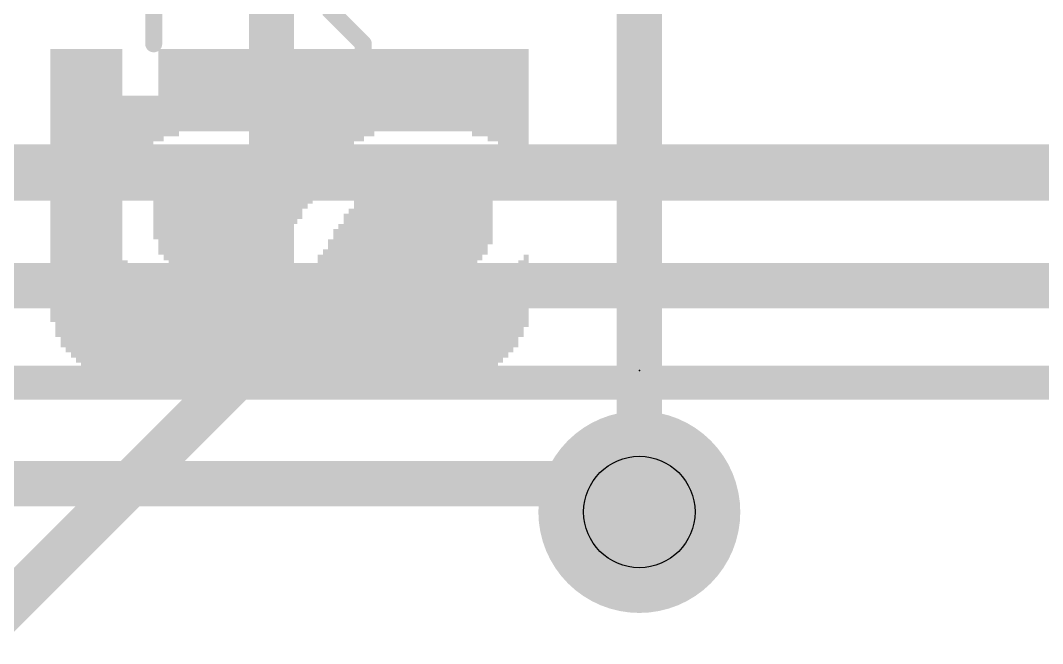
# Model space of a CAD drawing. Extents: x -44.9 to 38.2, y -10.9 to 10.9.
# Drawn here: x 17.669 to 22.257, y -5.671 to -2.873 of the extents above; entities that cross this region are included whole.
import ezdxf

# ---------------------------------------------------------------- set-up
doc = ezdxf.new("R2010")
doc.units = 0
for name, color, linetype in [('1', 12, 'CONTINUOUS'), ('16', 5, 'CONTINUOUS'), ('18', 110, 'CONTINUOUS'), ('21', 40, 'CONTINUOUS'), ('22', 6, 'CONTINUOUS'), ('23', 40, 'CONTINUOUS'), ('27', 4, 'CONTINUOUS'), ('44', 253, 'CONTINUOUS')]:
    doc.layers.add(name, color=color, linetype=linetype)

# ---------------------------------------------------------------- blocks, each defined once
blk = doc.blocks.new('RECT')
blk.add_solid([(-0.5, -0.5), (0.5, -0.5), (-0.5, 0.5), (0.5, 0.5)])
blk = doc.blocks.new('ROUNDV')
at = {"const_width": 0.5}
blk.add_lwpolyline([(0, -0.25, 1), (0, 0.25, 1), (0, -0.25)], format="xyb", dxfattribs=at)

msp = doc.modelspace()

# ---------------------------------------------------------------- linework, layer by layer
at = {"layer": '1', "const_width": 0.2032}
for points in [[(18.796, -4.318), (18.796, -0.762)], [(20.447, -1.143), (20.447, -5.08)], [(12.954, -10.16), (18.796, -4.318)]]:
    msp.add_lwpolyline(points, dxfattribs=at)
at = {"layer": '1', "const_width": 0.1016}
for points in [[(18.8319, -4.3539, 1), (18.7601, -4.2821)], [(18.7452, -4.318, 1), (18.8468, -4.318)], [(20.3962, -5.08, 1), (20.4978, -5.08)]]:
    msp.add_lwpolyline(points, format="xyb", dxfattribs=at)
at = {"layer": '16'}
for points, const_width in [([(23.622, -3.556), (9.3122, -3.556)], 0.254), ([(28.067, -4.064), (8.382, -4.064)], 0.2032), ([(20.32, -4.953), (3.429, -4.953)], 0.2032), ([(20.447, -5.08), (20.32, -4.953)], 0.2032)]:
    msp.add_lwpolyline(points, dxfattribs=dict(at, const_width=const_width))
at = {"layer": '16', "const_width": 0.1016}
for points in [[(20.3559, -4.9171, 1), (20.2841, -4.9889)], [(20.32, -5.0038, 1), (20.32, -4.9022)], [(20.4111, -5.1159, 1), (20.4829, -5.0441)]]:
    msp.add_lwpolyline(points, format="xyb", dxfattribs=at)
at = {"layer": '22', "const_width": 0.1524}
msp.add_lwpolyline([(-37.5, -4.5), (37.5, -4.5)], dxfattribs=at)
at = {"layer": '23'}
msp.add_point((20.447, -4.445), dxfattribs=at)
at = {"layer": '27', "const_width": 0.0762}
for points in [[(18.2673, -2.9784), (18.2673, -2.6648)], [(19.2079, -2.9784), (19.0511, -2.8216)], [(19.2079, -3.1351), (19.2079, -2.9784)], [(19.0511, -3.2919), (19.2079, -3.1351)]]:
    msp.add_lwpolyline(points, dxfattribs=at)
at = {"layer": '27', "const_width": 0.0381}
for points in [[(18.2482, -2.9784, 1), (18.2863, -2.9784)], [(19.227, -2.9784, 1), (19.1889, -2.9784)], [(19.1944, -2.9918, 1), (19.2214, -2.9649)], [(19.1889, -3.1351, 1), (19.227, -3.1351)], [(19.2214, -3.1486, 1), (19.1944, -3.1217)], [(19.0377, -3.2784, 1), (19.0646, -3.3054)]]:
    msp.add_lwpolyline(points, format="xyb", dxfattribs=at)
at = {"layer": '44'}
msp.add_circle((20.447, -5.08), 0.25, dxfattribs=at)

# ---------------------------------------------------------------- block references
at = {"layer": '18', "xscale": 0.9064, "yscale": 0.9064}
msp.add_blockref('ROUNDV', (20.447, -5.08), dxfattribs=at)
msp.add_blockref('ROUNDV', (20.447, -5.08), dxfattribs=at)
at = {"layer": '21', "rotation": 90}
for p, xscale, yscale in [((17.8147, -3.6144), 1.2243, 0.0231), ((17.8378, -3.6487), 1.2929, 0.0231), ((17.8609, -3.6716), 1.3386, 0.0231), ((17.884, -3.683), 1.3614, 0.0231), ((17.907, -3.6944), 1.3843, 0.0229), ((17.93, -3.7059), 1.4072, 0.0231), ((17.9531, -3.7173), 1.43, 0.0231), ((17.9762, -3.7173), 1.43, 0.0231), ((17.9993, -3.73), 1.4554, 0.0231), ((18.0224, -3.73), 1.4554, 0.0231), ((18.0456, -3.73), 1.4554, 0.0231), ((18.0687, -3.73), 1.4554, 0.0231), ((18.0918, -3.73), 1.4554, 0.0231), ((18.1149, -3.73), 1.4554, 0.0231), ((18.2996, -3.2093), 0.414, 0.0231), ((18.3227, -3.1979), 0.3912, 0.0231), ((18.3458, -3.1979), 0.3912, 0.0231), ((18.3689, -3.1979), 0.3912, 0.0231), ((18.392, -3.1864), 0.3683, 0.0231), ((18.415, -3.1864), 0.3683, 0.0229), ((18.438, -3.1864), 0.3683, 0.0231), ((18.4611, -3.1864), 0.3683, 0.0231), ((18.4842, -3.1864), 0.3683, 0.0231), ((18.5073, -3.1864), 0.3683, 0.0231), ((18.5304, -3.1864), 0.3683, 0.0231), ((18.5536, -3.1864), 0.3683, 0.0231), ((18.5767, -3.1864), 0.3683, 0.0231), ((18.5998, -3.1864), 0.3683, 0.0231), ((18.6229, -3.1864), 0.3683, 0.0231), ((18.646, -3.1864), 0.3683, 0.0231), ((18.669, -3.1864), 0.3683, 0.0229), ((18.692, -3.1864), 0.3683, 0.0231), ((18.7151, -3.1864), 0.3683, 0.0231), ((18.7382, -3.4874), 0.9703, 0.0231), ((18.7613, -3.4874), 0.9703, 0.0231), ((18.7844, -3.476), 0.9474, 0.0231), ((18.8076, -3.4633), 0.922, 0.0231), ((18.8307, -3.4519), 0.8992, 0.0231), ((18.8538, -3.4404), 0.8763, 0.0231), ((18.8769, -3.4176), 0.8306, 0.0231), ((18.9, -3.3947), 0.7849, 0.0231), ((18.923, -3.3833), 0.762, 0.0229), ((18.946, -3.3604), 0.7163, 0.0231), ((18.9691, -3.349), 0.6934, 0.0231), ((18.9922, -3.3249), 0.6452, 0.0231), ((19.0153, -3.302), 0.5994, 0.0231), ((19.0384, -3.2906), 0.5766, 0.0231), ((19.0616, -3.2677), 0.5309, 0.0231), ((19.0847, -3.2563), 0.508, 0.0231), ((19.1078, -3.2449), 0.4851, 0.0231), ((19.1309, -3.2334), 0.4623, 0.0231), ((19.154, -3.222), 0.4394, 0.0231), ((19.177, -3.2093), 0.414, 0.0229), ((19.2, -3.2093), 0.414, 0.0231), ((19.2231, -3.1979), 0.3912, 0.0231), ((19.2462, -3.1979), 0.3912, 0.0231), ((19.2693, -3.1864), 0.3683, 0.0231), ((19.2924, -3.1864), 0.3683, 0.0231), ((19.3156, -3.1864), 0.3683, 0.0231), ((19.3387, -3.1864), 0.3683, 0.0231), ((19.3618, -3.1864), 0.3683, 0.0231), ((19.3849, -3.1864), 0.3683, 0.0231), ((19.408, -3.1864), 0.3683, 0.0231), ((19.431, -3.1864), 0.3683, 0.0229), ((19.454, -3.1864), 0.3683, 0.0231), ((19.4771, -3.1864), 0.3683, 0.0231), ((19.5002, -3.1864), 0.3683, 0.0231), ((19.5233, -3.1864), 0.3683, 0.0231), ((19.5464, -3.1864), 0.3683, 0.0231), ((19.5696, -3.1864), 0.3683, 0.0231), ((19.5927, -3.1864), 0.3683, 0.0231), ((19.6158, -3.1864), 0.3683, 0.0231), ((19.6389, -3.1864), 0.3683, 0.0231), ((19.662, -3.1864), 0.3683, 0.0231), ((19.685, -3.1864), 0.3683, 0.0229), ((19.708, -3.1979), 0.3912, 0.0231), ((19.7311, -3.1979), 0.3912, 0.0231), ((19.7542, -3.1979), 0.3912, 0.0231), ((19.7773, -3.2093), 0.414, 0.0231), ((19.8004, -3.2093), 0.414, 0.0231), ((19.8236, -3.222), 0.4394, 0.0231), ((19.8467, -3.2334), 0.4623, 0.0231), ((19.8698, -3.2449), 0.4851, 0.0231), ((19.8929, -3.2677), 0.5309, 0.0231), ((19.916, -3.2906), 0.5766, 0.0231), ((19.939, -3.302), 0.5994, 0.0229), ((18.138, -3.3947), 0.3683, 0.0231), ((18.161, -3.3719), 0.3226, 0.0229), ((18.184, -3.349), 0.2769, 0.0231), ((18.2071, -3.3376), 0.254, 0.0231), ((18.2302, -3.3261), 0.2311, 0.0231), ((18.2533, -3.3261), 0.2311, 0.0231), ((18.2764, -3.3134), 0.2057, 0.0231), ((18.3458, -3.7643), 0.4166, 0.0231), ((18.3689, -3.7643), 0.4166, 0.0231), ((18.392, -3.7757), 0.4394, 0.0231), ((18.415, -3.7643), 0.4623, 0.0229), ((18.438, -3.7643), 0.4623, 0.0231), ((18.4611, -3.7643), 0.4623, 0.0231), ((18.4842, -3.7643), 0.4623, 0.0231), ((18.5073, -3.7643), 0.4623, 0.0231), ((18.5304, -3.7643), 0.4623, 0.0231), ((18.5536, -3.7643), 0.4623, 0.0231), ((18.5767, -3.7643), 0.4623, 0.0231), ((18.5998, -3.7643), 0.4623, 0.0231), ((18.6229, -3.7643), 0.4623, 0.0231), ((18.646, -3.7643), 0.4623, 0.0231), ((18.669, -3.7643), 0.4623, 0.0229), ((18.692, -3.7643), 0.4623, 0.0231), ((18.7151, -3.7643), 0.4623, 0.0231), ((19.2693, -4.0068), 0.9017, 0.0231), ((19.2924, -4.0069), 0.9017, 0.0231), ((19.3156, -3.7757), 0.4394, 0.0231), ((19.3387, -3.7643), 0.4623, 0.0231), ((19.3618, -3.7643), 0.4623, 0.0231), ((19.3849, -3.7643), 0.4623, 0.0231), ((19.408, -3.7643), 0.4623, 0.0231), ((19.431, -3.7643), 0.4623, 0.0229), ((19.454, -3.7643), 0.4623, 0.0231), ((19.4771, -3.7643), 0.4623, 0.0231), ((19.5002, -3.7643), 0.4623, 0.0231), ((19.5233, -3.7643), 0.4623, 0.0231), ((19.5464, -3.7643), 0.4623, 0.0231), ((19.5696, -3.7643), 0.4623, 0.0231), ((19.5927, -3.7643), 0.4623, 0.0231), ((19.6158, -3.7643), 0.4623, 0.0231), ((19.6389, -3.7643), 0.4623, 0.0231), ((19.662, -3.7643), 0.4623, 0.0231), ((19.685, -3.7757), 0.4394, 0.0229), ((19.708, -3.7643), 0.4166, 0.0231), ((18.2996, -3.763), 0.3226, 0.0231), ((18.3227, -3.7643), 0.3708, 0.0231), ((19.2231, -4.0297), 0.856, 0.0231), ((19.2462, -4.0183), 0.8788, 0.0231), ((19.7311, -3.7643), 0.3708, 0.0231), ((19.7542, -3.763), 0.3226, 0.0231), ((18.2764, -3.763), 0.1854, 0.0231), ((19.177, -4.064), 0.7874, 0.0229), ((19.2, -4.0411), 0.8331, 0.0231), ((19.7773, -3.763), 0.2311, 0.0231), ((19.1309, -4.0996), 0.7163, 0.0231), ((19.154, -4.0881), 0.7391, 0.0231), ((19.1078, -4.1224), 0.6706, 0.0231), ((19.0847, -4.1338), 0.6477, 0.0231), ((19.0616, -4.1567), 0.602, 0.0231), ((19.0153, -4.191), 0.5334, 0.0231), ((19.0384, -4.1796), 0.5563, 0.0231), ((19.939, -4.0869), 0.3251, 0.0229), ((18.138, -4.2037), 0.508, 0.0231), ((18.9922, -4.2151), 0.4851, 0.0231), ((19.916, -4.1224), 0.3454, 0.0231), ((18.161, -4.2266), 0.4623, 0.0229), ((18.9691, -4.2266), 0.4623, 0.0231), ((19.8929, -4.1681), 0.3454, 0.0231), ((18.184, -4.2494), 0.4166, 0.0231), ((18.2071, -4.2608), 0.3937, 0.0231), ((18.923, -4.2609), 0.3937, 0.0229), ((18.946, -4.2494), 0.4166, 0.0231), ((19.8467, -4.2253), 0.3226, 0.0231), ((19.8698, -4.2024), 0.3226, 0.0231), ((18.2302, -4.2723), 0.3708, 0.0231), ((18.2533, -4.2723), 0.3708, 0.0231), ((18.2764, -4.2837), 0.348, 0.0231), ((18.8538, -4.2837), 0.348, 0.0231), ((18.8769, -4.2723), 0.3708, 0.0231), ((18.9, -4.2723), 0.3708, 0.0231), ((19.7773, -4.271), 0.3226, 0.0231), ((19.8004, -4.271), 0.3226, 0.0231), ((19.8236, -4.2481), 0.3226, 0.0231), ((18.2996, -4.2951), 0.3251, 0.0231), ((18.3227, -4.2951), 0.3251, 0.0231), ((18.3458, -4.2951), 0.3251, 0.0231), ((18.3689, -4.3066), 0.3023, 0.0231), ((18.392, -4.3066), 0.3023, 0.0231), ((18.415, -4.3066), 0.3023, 0.0229), ((18.438, -4.3066), 0.3023, 0.0231), ((18.4611, -4.3066), 0.3023, 0.0231), ((18.4842, -4.3066), 0.3023, 0.0231), ((18.5073, -4.3066), 0.3023, 0.0231), ((18.5304, -4.3066), 0.3023, 0.0231), ((18.5536, -4.3066), 0.3023, 0.0231), ((18.5767, -4.3066), 0.3023, 0.0231), ((18.5998, -4.3066), 0.3023, 0.0231), ((18.6229, -4.3066), 0.3023, 0.0231), ((18.646, -4.3066), 0.3023, 0.0231), ((18.669, -4.3066), 0.3023, 0.0229), ((18.692, -4.3066), 0.3023, 0.0231), ((18.7151, -4.3066), 0.3023, 0.0231), ((18.7382, -4.3066), 0.3023, 0.0231), ((18.7613, -4.3066), 0.3023, 0.0231), ((18.7844, -4.2951), 0.3251, 0.0231), ((18.8076, -4.2951), 0.3251, 0.0231), ((18.8307, -4.2951), 0.3251, 0.0231), ((19.3156, -4.3066), 0.3023, 0.0231), ((19.3387, -4.3066), 0.3023, 0.0231), ((19.3618, -4.3066), 0.3023, 0.0231), ((19.3849, -4.3066), 0.3023, 0.0231), ((19.408, -4.3066), 0.3023, 0.0231), ((19.431, -4.3066), 0.3023, 0.0229), ((19.454, -4.3066), 0.3023, 0.0231), ((19.4771, -4.3066), 0.3023, 0.0231), ((19.5002, -4.3066), 0.3023, 0.0231), ((19.5233, -4.3066), 0.3023, 0.0231), ((19.5464, -4.3066), 0.3023, 0.0231), ((19.5696, -4.3066), 0.3023, 0.0231), ((19.5927, -4.3066), 0.3023, 0.0231), ((19.6158, -4.3066), 0.3023, 0.0231), ((19.6389, -4.3066), 0.3023, 0.0231), ((19.662, -4.3066), 0.3023, 0.0231), ((19.685, -4.3066), 0.3023, 0.0229), ((19.708, -4.2951), 0.3251, 0.0231), ((19.7311, -4.2951), 0.3251, 0.0231), ((19.7542, -4.2951), 0.3251, 0.0231)]:
    msp.add_blockref('RECT', p, dxfattribs=dict(at, xscale=xscale, yscale=yscale))

doc.saveas('drawing.dxf')
